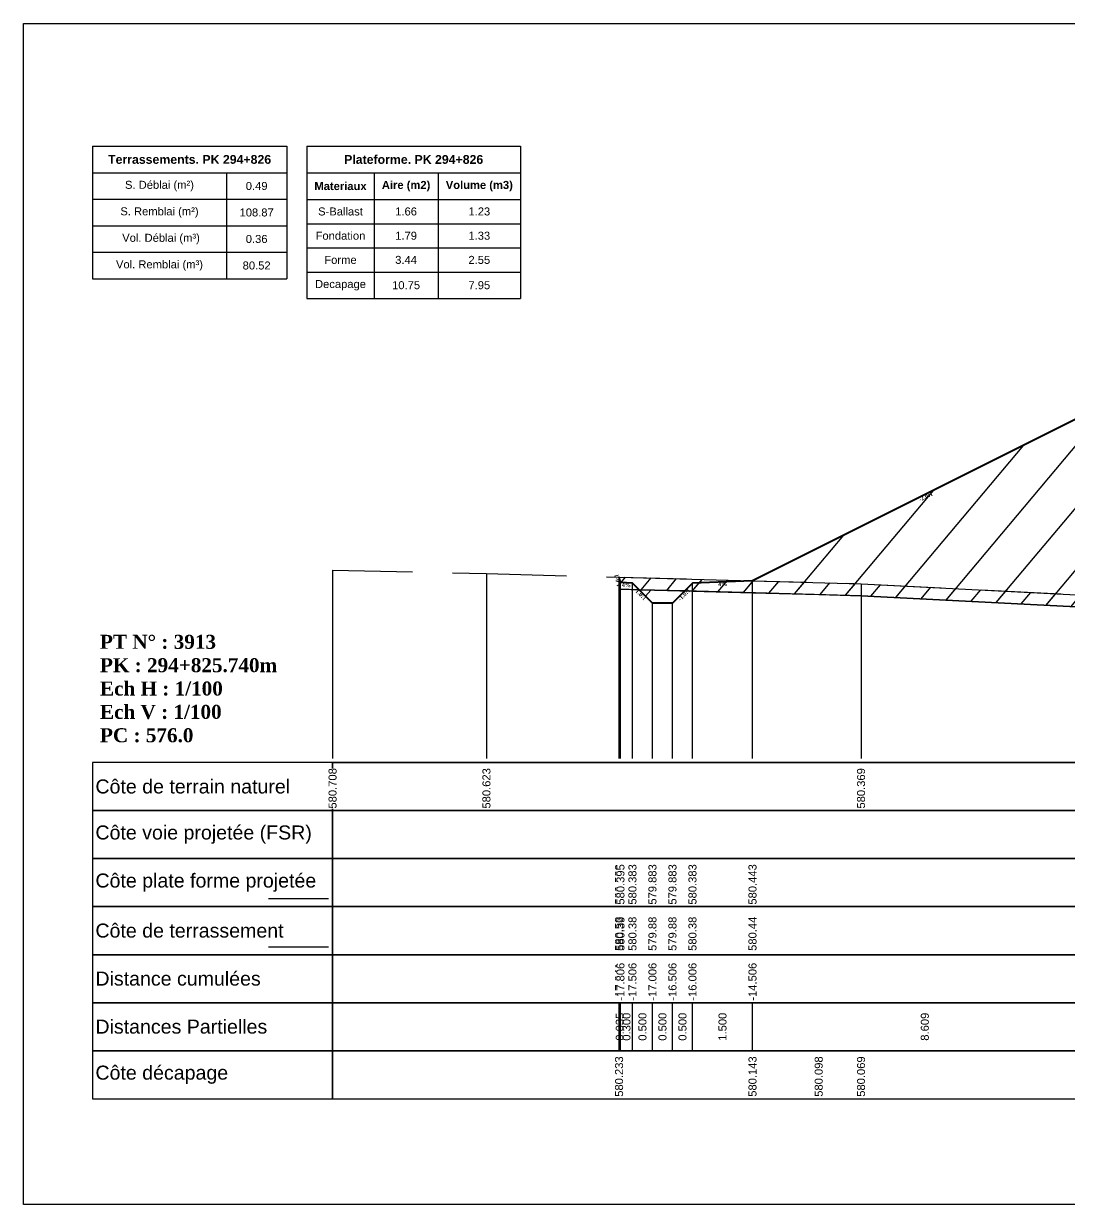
# Model space of a CAD drawing. Header units: millimetres. Extents: x 2762 to 3076, y 916 to 3305.
# Drawn here: x 2865.66 to 2891.79, y 929.65 to 959.15 of the extents above; entities that cross this region are included whole.
import ezdxf

# ---------------------------------------------------------------- set-up
doc = ezdxf.new("R2010")
doc.units = ezdxf.units.MM
doc.header["$LTSCALE"] = 2
doc.linetypes.add('CACHE', pattern=[9.525, 6.35, -3.175])
doc.linetypes.add('DASHED', pattern=[0.75, 0.5, -0.25])
for name, color, linetype in [('C-ANNO-TABL', 1, 'Continuous'), ('C-ANNO-TABL-TEXT', 150, 'Continuous'), ('C-ANNO-TABL-TITL', 150, 'Continuous'), ('C-ANNO-TABL-TTBL', 5, 'Continuous'), ('C-ROAD-CORR', 5, 'Continuous'), ('C-ROAD-SCTN', 7, 'Continuous')]:
    doc.layers.add(name, color=color, linetype=linetype)
doc.styles.add('ARIAL', font='arial.ttf')
doc.styles.add('C3D_Etiquette', font='romans.shx')
doc.styles.add('C3D_Profil_Travers', font='romans.shx')
doc.styles.get("Standard").update_dxf_attribs({"font": 'arial.ttf'})

msp = doc.modelspace()

# ---------------------------------------------------------------- hatches: boundary and pattern name
at = {"linetype": 'Continuous', "lineweight": -3}
h = msp.add_hatch(dxfattribs=at)
h.set_pattern_fill('_U', color=3, angle=50, style=0, pattern_type=0)
h.set_pattern_definition([(50, (2915.8347, 944.402), (-0.766044, 0.642788), [])])
h.paths.add_polyline_path([(2915.835, 944.402), (2916.044, 944.611), (2916.344, 944.623), (2916.365, 944.708), (2916.365, 944.408)])
h.paths.add_polyline_path([(2882.179, 944.972), (2882.373, 945.167), (2883.873, 945.227), (2892.483, 949.531), (2900.48, 949.851), (2902.876, 949.755), (2913.044, 944.671), (2914.544, 944.611), (2914.765, 944.39), (2900.997, 944.239), (2900.349, 944.245), (2900.131, 944.255), (2898.035, 944.278), (2896.735, 944.334), (2886.585, 944.853)])
h.paths.add_polyline_path([(2880.539, 945.017), (2880.539, 945.317), (2880.573, 945.179), (2880.873, 945.167), (2881.036, 945.003)])
h = msp.add_hatch(dxfattribs=at)
h.set_pattern_fill('_U', color=150, scale=0.5, angle=50, style=0, pattern_type=0)
h.set_pattern_definition([(50, (2915.83473, 944.402), (-0.383022, 0.321394), [])])
h.paths.add_polyline_path([(2915.835, 944.402), (2916.044, 944.611), (2916.344, 944.623), (2916.365, 944.708), (2916.365, 944.408)])
h.paths.add_polyline_path([(2913.044, 944.671), (2916.365, 944.708), (2916.344, 944.623), (2916.044, 944.611), (2915.835, 944.402), (2914.765, 944.39), (2914.544, 944.611)])
h.paths.add_polyline_path([(2882.179, 944.972), (2882.373, 945.167), (2883.873, 945.227), (2886.585, 945.153), (2896.735, 944.634), (2898.035, 944.578), (2900.131, 944.555), (2900.349, 944.545), (2900.997, 944.539), (2913.044, 944.671), (2914.544, 944.611), (2914.765, 944.39), (2900.997, 944.239), (2900.349, 944.245), (2900.131, 944.255), (2898.035, 944.278), (2896.735, 944.334), (2886.585, 944.853)])
h.paths.add_polyline_path([(2880.539, 945.317), (2883.873, 945.227), (2882.373, 945.167), (2882.179, 944.972), (2881.036, 945.003), (2880.873, 945.167), (2880.573, 945.179)])
h.paths.add_polyline_path([(2880.539, 945.017), (2880.539, 945.317), (2880.573, 945.179), (2880.873, 945.167), (2881.036, 945.003)])
h = msp.add_hatch(dxfattribs=at)
h.set_pattern_fill('_U', color=1, angle=50, style=0, pattern_type=0)
h.set_pattern_definition([(50, (2914.7653, 944.3903), (-0.766044, 0.642788), [])])
h.paths.add_polyline_path([(2914.765, 944.39), (2915.835, 944.402), (2915.544, 944.111), (2915.044, 944.111)])
h.paths.add_polyline_path([(2881.036, 945.003), (2882.179, 944.972), (2881.873, 944.667), (2881.373, 944.667)])

# ---------------------------------------------------------------- linework, layer by layer
at = {"color": 253, "linetype": 'Continuous', "lineweight": -3}
for p, q in [((2883.873, 945.227), (2892.483, 949.531)), ((2880.539, 945.317), (2883.873, 945.227)), ((2880.573, 945.179), (2880.539, 945.317)), ((2880.539, 945.017), (2880.539, 945.317)), ((2880.539, 945.317), (2880.573, 945.179)), ((2880.539, 945.017), (2880.539, 945.317)), ((2880.539, 945.317), (2880.573, 945.179)), ((2882.373, 945.167), (2883.873, 945.227)), ((2883.873, 945.227), (2882.373, 945.167)), ((2882.373, 945.167), (2883.873, 945.227)), ((2883.873, 945.227), (2886.585, 945.153)), ((2881.036, 945.003), (2880.539, 945.017)), ((2881.036, 945.003), (2880.539, 945.017)), ((2880.873, 945.167), (2880.573, 945.179)), ((2880.573, 945.179), (2880.873, 945.167)), ((2880.573, 945.179), (2880.873, 945.167)), ((2881.036, 945.003), (2880.873, 945.167)), ((2880.873, 945.167), (2881.036, 945.003)), ((2880.873, 945.167), (2881.036, 945.003)), ((2882.179, 944.972), (2881.036, 945.003)), ((2881.036, 945.003), (2882.179, 944.972)), ((2881.373, 944.667), (2881.036, 945.003)), ((2882.179, 944.972), (2881.873, 944.667)), ((2882.179, 944.972), (2882.373, 945.167)), ((2882.373, 945.167), (2882.179, 944.972)), ((2882.179, 944.972), (2882.373, 945.167)), ((2886.585, 944.853), (2882.179, 944.972)), ((2886.585, 944.853), (2882.179, 944.972)), ((2886.585, 945.153), (2896.735, 944.634)), ((2881.873, 944.667), (2881.373, 944.667)), ((2896.735, 944.334), (2886.585, 944.853)), ((2896.735, 944.334), (2886.585, 944.853))]:
    msp.add_line(p, q, dxfattribs=at)
at = {"color": 105, "linetype": 'DASHED', "lineweight": -3, "ltscale": 2}
for p, q in [((2873.38, 945.492), (2877.225, 945.407)), ((2877.225, 945.407), (2886.585, 945.153)), ((2886.585, 945.153), (2896.735, 944.634))]:
    msp.add_line(p, q, dxfattribs=at)
at = {"color": 98, "linetype": 'CACHE', "lineweight": -3}
for p, q in [((2873.38, 945.492), (2873.38, 940.784)), ((2877.225, 945.407), (2877.225, 940.784)), ((2886.585, 945.153), (2886.585, 940.784))]:
    msp.add_line(p, q, dxfattribs=at)
at = {"color": 8, "linetype": 'CACHE', "lineweight": -3}
for p, q in [((2880.539, 940.784), (2880.539, 945.317)), ((2883.873, 940.784), (2883.873, 945.227)), ((2880.573, 940.784), (2880.573, 945.179)), ((2880.873, 940.784), (2880.873, 945.167)), ((2882.373, 940.784), (2882.373, 945.167)), ((2881.373, 940.784), (2881.373, 944.667)), ((2881.873, 940.784), (2881.873, 944.667))]:
    msp.add_line(p, q, dxfattribs=at)
at = {"color": 6, "linetype": 'Continuous', "lineweight": -3}
for p, q in [((2880.539, 945.017), (2883.873, 944.927)), ((2883.873, 944.927), (2885.527, 944.882)), ((2885.527, 944.882), (2886.585, 944.853)), ((2886.585, 944.853), (2895.077, 944.419))]:
    msp.add_line(p, q, dxfattribs=at)
at = {"color": 7, "linetype": 'Continuous', "lineweight": -3}
for p, q in [((2873.379, 940.684), (2923.381, 940.684)), ((2880.539, 933.484), (2880.539, 934.684)), ((2880.573, 933.484), (2880.573, 934.684)), ((2880.573, 933.484), (2880.573, 934.684)), ((2880.873, 933.484), (2880.873, 934.684)), ((2880.873, 933.484), (2880.873, 934.684)), ((2881.373, 933.484), (2881.373, 934.684)), ((2881.373, 933.484), (2881.373, 934.684)), ((2881.873, 933.484), (2881.873, 934.684)), ((2881.873, 933.484), (2881.873, 934.684)), ((2882.373, 933.484), (2882.373, 934.684)), ((2882.373, 933.484), (2882.373, 934.684)), ((2883.873, 933.484), (2883.873, 934.684)), ((2883.873, 933.484), (2883.873, 934.684))]:
    msp.add_line(p, q, dxfattribs=at)
at = {"color": 154, "linetype": 'Continuous', "lineweight": -3}
msp.add_line((2871.779, 937.284), (2873.279, 937.284), dxfattribs=at)
at = {"color": 1, "linetype": 'Continuous', "lineweight": -3}
msp.add_line((2871.779, 936.084), (2873.279, 936.084), dxfattribs=at)
at = {"color": 7, "linetype": 'Continuous', "lineweight": -3}
for points in [[(2873.379, 939.484), (2873.379, 940.684), (2867.379, 940.684), (2867.379, 939.484)], [(2873.379, 939.484), (2923.381, 939.484), (2923.381, 940.684), (2873.379, 940.684)], [(2873.379, 938.284), (2873.379, 939.484), (2867.379, 939.484), (2867.379, 938.284)], [(2873.379, 938.284), (2923.381, 938.284), (2923.381, 939.484), (2873.379, 939.484)], [(2873.379, 937.084), (2873.379, 938.284), (2867.379, 938.284), (2867.379, 937.084)], [(2873.379, 937.084), (2923.381, 937.084), (2923.381, 938.284), (2873.379, 938.284)], [(2873.379, 935.884), (2873.379, 937.084), (2867.379, 937.084), (2867.379, 935.884)], [(2873.379, 935.884), (2923.381, 935.884), (2923.381, 937.084), (2873.379, 937.084)], [(2873.379, 934.684), (2873.379, 935.884), (2867.379, 935.884), (2867.379, 934.684)], [(2873.379, 934.684), (2923.381, 934.684), (2923.381, 935.884), (2873.379, 935.884)], [(2873.379, 933.484), (2873.379, 934.684), (2867.379, 934.684), (2867.379, 933.484)], [(2873.379, 933.484), (2923.381, 933.484), (2923.381, 934.684), (2873.379, 934.684)], [(2873.379, 932.284), (2873.379, 933.484), (2867.379, 933.484), (2867.379, 932.284)], [(2873.379, 932.284), (2923.381, 932.284), (2923.381, 933.484), (2873.379, 933.484)]]:
    msp.add_3dface(points, dxfattribs=at)
at = {"layer": 'C-ANNO-TABL', "color": 7, "linetype": 'Continuous', "lineweight": -3}
for p, q in [((2867.379, 955.419), (2870.729, 955.419)), ((2870.729, 955.419), (2872.236, 955.419)), ((2870.729, 955.419), (2870.729, 954.757)), ((2872.736, 955.416), (2874.418, 955.416)), ((2874.418, 955.416), (2876.015, 955.416)), ((2874.418, 955.416), (2874.418, 954.754)), ((2876.015, 955.416), (2878.077, 955.416)), ((2876.015, 955.416), (2876.015, 954.754)), ((2867.379, 954.757), (2870.729, 954.757)), ((2870.729, 954.757), (2872.236, 954.757)), ((2870.729, 954.757), (2870.729, 954.095)), ((2872.736, 954.754), (2874.418, 954.754)), ((2874.418, 954.754), (2876.015, 954.754)), ((2874.418, 954.754), (2874.418, 954.147)), ((2876.015, 954.754), (2878.077, 954.754)), ((2876.015, 954.754), (2876.015, 954.147)), ((2867.379, 954.095), (2870.729, 954.095)), ((2870.729, 954.095), (2872.236, 954.095)), ((2870.729, 954.095), (2870.729, 953.432)), ((2872.736, 954.147), (2874.418, 954.147)), ((2874.418, 954.147), (2876.015, 954.147)), ((2874.418, 954.147), (2874.418, 953.543)), ((2876.015, 954.147), (2878.077, 954.147)), ((2876.015, 954.147), (2876.015, 953.543)), ((2872.736, 953.543), (2874.418, 953.543)), ((2874.418, 953.543), (2876.015, 953.543)), ((2874.418, 953.543), (2874.418, 952.938)), ((2876.015, 953.543), (2878.077, 953.543)), ((2876.015, 953.543), (2876.015, 952.938)), ((2867.379, 953.432), (2870.729, 953.432)), ((2870.729, 953.432), (2872.236, 953.432)), ((2870.729, 953.432), (2870.729, 952.77)), ((2872.736, 952.938), (2874.418, 952.938)), ((2874.418, 952.938), (2876.015, 952.938)), ((2874.418, 952.938), (2874.418, 952.28)), ((2876.015, 952.938), (2878.077, 952.938)), ((2876.015, 952.938), (2876.015, 952.28))]:
    msp.add_line(p, q, dxfattribs=at)
at = {"layer": 'C-ANNO-TABL-TTBL', "color": 7, "linetype": 'Continuous', "lineweight": -3}
for p, q in [((2867.379, 956.084), (2872.236, 956.084)), ((2867.379, 956.084), (2867.379, 955.419)), ((2872.236, 956.084), (2872.236, 955.419)), ((2872.736, 956.084), (2878.077, 956.084)), ((2872.736, 956.084), (2872.736, 955.416)), ((2878.077, 956.084), (2878.077, 955.416)), ((2867.379, 955.419), (2867.379, 954.757)), ((2872.236, 955.419), (2872.236, 954.757)), ((2872.736, 955.416), (2872.736, 954.754)), ((2878.077, 955.416), (2878.077, 954.754)), ((2867.379, 954.757), (2867.379, 954.095)), ((2872.236, 954.757), (2872.236, 954.095)), ((2872.736, 954.754), (2872.736, 954.147)), ((2878.077, 954.754), (2878.077, 954.147)), ((2867.379, 954.095), (2867.379, 953.432)), ((2872.236, 954.095), (2872.236, 953.432)), ((2872.736, 954.147), (2872.736, 953.543)), ((2878.077, 954.147), (2878.077, 953.543)), ((2872.736, 953.543), (2872.736, 952.938)), ((2878.077, 953.543), (2878.077, 952.938)), ((2867.379, 953.432), (2867.379, 952.77)), ((2872.236, 953.432), (2872.236, 952.77)), ((2872.736, 952.938), (2872.736, 952.28)), ((2878.077, 952.938), (2878.077, 952.28)), ((2867.379, 952.77), (2870.729, 952.77)), ((2870.729, 952.77), (2872.236, 952.77)), ((2872.736, 952.28), (2874.418, 952.28)), ((2874.418, 952.28), (2876.015, 952.28)), ((2876.015, 952.28), (2878.077, 952.28))]:
    msp.add_line(p, q, dxfattribs=at)
at = {"layer": 'C-ROAD-CORR', "color": 1, "linetype": 'Continuous', "lineweight": 40}
for p, q in [((2892.483, 949.531), (2883.873, 945.227)), ((2880.573, 945.179), (2880.539, 945.317)), ((2883.873, 945.227), (2882.373, 945.167)), ((2880.873, 945.167), (2880.573, 945.179)), ((2881.373, 944.667), (2880.873, 945.167)), ((2882.373, 945.167), (2881.873, 944.667)), ((2881.873, 944.667), (2881.373, 944.667))]:
    msp.add_line(p, q, dxfattribs=at)
at = {"layer": 'C-ROAD-CORR', "color": 1, "linetype": 'Continuous', "lineweight": -3}
for p, q in [((2881.373, 944.667), (2880.873, 945.167)), ((2882.373, 945.167), (2881.873, 944.667))]:
    msp.add_line(p, q, dxfattribs=at)
at = {"layer": 'C-ROAD-SCTN', "color": 154, "linetype": 'Continuous', "lineweight": -3}
for p, q in [((2883.873, 945.227), (2892.483, 949.531)), ((2880.539, 945.317), (2880.573, 945.179)), ((2882.373, 945.167), (2883.873, 945.227)), ((2880.573, 945.179), (2880.873, 945.167)), ((2880.873, 945.167), (2881.373, 944.667)), ((2881.873, 944.667), (2882.373, 945.167)), ((2881.373, 944.667), (2881.873, 944.667))]:
    msp.add_line(p, q, dxfattribs=at)
at = {"layer": 'C-ROAD-SCTN', "color": 1, "linetype": 'Continuous', "lineweight": -3}
for p, q in [((2883.873, 945.227), (2892.483, 949.531)), ((2880.539, 945.317), (2880.573, 945.179)), ((2882.373, 945.167), (2883.873, 945.227)), ((2880.573, 945.179), (2880.873, 945.167)), ((2880.873, 945.167), (2881.373, 944.667)), ((2881.873, 944.667), (2882.373, 945.167)), ((2881.373, 944.667), (2881.873, 944.667))]:
    msp.add_line(p, q, dxfattribs=at)

# ---------------------------------------------------------------- texts
at = {"color": 7, "linetype": 'Continuous', "lineweight": -3, "char_height": 0.1, "style": 'C3D_Etiquette'}
for s, insert, width, attachment_point, rotation in [('{\\fTimes New Roman|b1|i0|c0|p18;-2.0:1}', (2888.18, 947.375), 0.34598, 2, 26.5651), ('{\\fTimes New Roman|b1|i0|c0|p18;1.0:1}', (2880.552, 945.247), 0.29446, 8, 104.0362), ('{\\fTimes New Roman|b1|i0|c0|p18;4%}', (2883.124, 945.193), 0.42071, 2, 2.2906), ('{\\fTimes New Roman|b1|i0|c0|p18;4%}', (2880.723, 945.169), 0.37094, 2, 357.7094), ('{\\fTimes New Roman|b1|i0|c0|p18;1.0:1}', (2881.121, 944.914), 0.29001, 2, 315), ('{\\fTimes New Roman|b1|i0|c0|p18;-1.0:1}', (2882.126, 944.914), 0.34598, 2, 45)]:
    msp.add_mtext(s, dxfattribs=dict(at, insert=insert, width=width, attachment_point=attachment_point, rotation=rotation))
at = {"color": 7, "linetype": 'Continuous', "lineweight": -3, "char_height": 0.35}
for s, insert, attachment_point, style in [('{\\fTimes New Roman|b1|i0|c0|p18;PT N° : 3913\\PPK : 294+825.740m\\PEch H : 1/100\\PEch V : 1/100\\PPC : 576.0}', (2867.568, 941.184), 7, 'C3D_Profil_Travers'), ('{\\fArial|b0|i0|c0|p34;Côte de terrain naturel}', (2867.454, 940.084), 4, 'C3D_Etiquette'), ('{\\fArial|b0|i0|c0|p34;Côte plate forme projetée}', (2867.454, 937.684), 4, 'C3D_Etiquette'), ('{\\fArial|b0|i0|c0|p34;Côte de terrassement}', (2867.454, 936.484), 4, 'C3D_Etiquette'), ('{\\fArial|b0|i0|c0|p34;Distance cumulées}', (2867.454, 935.284), 4, 'C3D_Etiquette'), ('{\\fArial|b0|i0|c0|p34;Distances Partielles}', (2867.454, 934.084), 4, 'C3D_Etiquette'), ('{\\fArial|b0|i0|c0|p34;Côte décapage}', (2867.454, 932.884), 4, 'C3D_Etiquette')]:
    msp.add_mtext(s, dxfattribs=dict(at, insert=insert, attachment_point=attachment_point, style=style))
at = {"color": 7, "linetype": 'Continuous', "lineweight": -3, "insert": (2867.454, 938.884), "char_height": 0.35, "attachment_point": 4}
msp.add_mtext('{\\fArial|b0|i0|c0|p34;Côte voie projetée (FSR)}', dxfattribs=at)
at = {"color": 7, "linetype": 'Continuous', "lineweight": -3, "char_height": 0.2, "rotation": 90, "style": 'C3D_Profil_Travers'}
for s, insert, attachment_point in [('{\\fArial|b0|i0|c0|p34;580.53}', (2880.539, 935.979), 4), ('{\\fArial|b0|i0|c0|p34;580.39}', (2880.573, 935.979), 4), ('{\\fArial|b0|i0|c0|p34;580.38}', (2880.873, 935.979), 4), ('{\\fArial|b0|i0|c0|p34;579.88}', (2881.373, 935.979), 4), ('{\\fArial|b0|i0|c0|p34;579.88}', (2881.873, 935.979), 4), ('{\\fArial|b0|i0|c0|p34;580.38}', (2882.373, 935.979), 4), ('{\\fArial|b0|i0|c0|p34;580.44}', (2883.873, 935.979), 4), ('{\\fArial|b0|i0|c0|p34;0.035}', (2880.556, 934.084), 5), ('{\\fArial|b0|i0|c0|p34;0.300}', (2880.723, 934.084), 5), ('{\\fArial|b0|i0|c0|p34;0.500}', (2881.123, 934.084), 5), ('{\\fArial|b0|i0|c0|p34;0.500}', (2881.623, 934.084), 5), ('{\\fArial|b0|i0|c0|p34;0.500}', (2882.123, 934.084), 5), ('{\\fArial|b0|i0|c0|p34;1.500}', (2883.123, 934.084), 5), ('{\\fArial|b0|i0|c0|p34;8.609}', (2888.178, 934.084), 5)]:
    msp.add_mtext(s, dxfattribs=dict(at, insert=insert, attachment_point=attachment_point))
at = {"layer": 'C-ANNO-TABL-TEXT', "color": 7, "linetype": 'Continuous', "lineweight": -3, "char_height": 0.2, "attachment_point": 5, "style": 'ARIAL'}
for s, insert in [('{\\fArial|b0|i0|c0|p34;\\C7;0.49}', (2871.482, 955.088)), ('{\\fArial|b0|i0|c0|p34;\\C7;108.87}', (2871.482, 954.426)), ('{\\fArial|b0|i0|c0|p34;\\C7;S-Ballast}', (2873.577, 954.451)), ('{\\fArial|b0|i0|c0|p34;\\C7;1.66}', (2875.216, 954.451)), ('{\\C18;\\c0;1.23}', (2877.046, 954.451)), ('{\\fArial|b0|i0|c0|p34;\\C7;0.36}', (2871.482, 953.764)), ('{\\fArial|b0|i0|c0|p34;\\C7;Fondation}', (2873.577, 953.845)), ('{\\fArial|b0|i0|c0|p34;\\C7;1.79}', (2875.216, 953.845)), ('{\\C18;\\c0;1.33}', (2877.046, 953.845)), ('{\\fArial|b0|i0|c0|p34;\\C7;80.52}', (2871.482, 953.101)), ('{\\fArial|b0|i0|c0|p34;\\C7;Forme}', (2873.577, 953.241)), ('{\\fArial|b0|i0|c0|p34;\\C7;3.44}', (2875.216, 953.241)), ('{\\C18;\\c0;2.55}', (2877.046, 953.241)), ('{\\fArial|b0|i0|c0|p34;\\C7;Decapage}', (2873.577, 952.609)), ('{\\fArial|b0|i0|c0|p34;\\C7;10.75}', (2875.216, 952.609)), ('{\\C18;\\c0;7.95}', (2877.046, 952.609))]:
    msp.add_mtext(s, dxfattribs=dict(at, insert=insert))
at = {"layer": 'C-ANNO-TABL-TITL', "color": 7, "linetype": 'Continuous', "lineweight": -3, "attachment_point": 5, "style": 'ARIAL'}
for s, insert, char_height in [('{\\fArial|b1|i0|c0|p34;\\C7;Terrassements. PK 294+826}', (2869.807, 955.751), 0.22), ('{\\fArial|b1|i0|c0|p34;\\C18;\\c0;Plateforme. PK 294+826}', (2875.406, 955.75), 0.22), ('{\\fArial|b0|i0|c0|p34;\\C7;S. Déblai (m²) }', (2869.054, 955.088), 0.2), ('{\\fArial|b1|i0|c0|p34;\\C7;Aire (m2)}', (2875.216, 955.085), 0.2), ('{\\fArial|b1|i0|c0|p34;\\C7;Volume (m3)}', (2877.046, 955.085), 0.2), ('{\\fArial|b1|i0|c0|p34;\\C7;Materiaux   }', (2873.577, 955.085), 0.2), ('{\\fArial|b0|i0|c0|p34;\\C7;S. Remblai (m²) }', (2869.054, 954.426), 0.2), ('{\\fArial|b0|i0|c0|p34;\\C7; Vol. Déblai (m³) }', (2869.054, 953.764), 0.2), ('{\\fArial|b0|i0|c0|p34;\\C7;Vol. Remblai (m³)}', (2869.054, 953.101), 0.2)]:
    msp.add_mtext(s, dxfattribs=dict(at, insert=insert, char_height=char_height))

# ---------------------------------------------------------------- next in the draw order: texts
at = {"color": 7, "linetype": 'Continuous', "lineweight": -3, "char_height": 0.2, "attachment_point": 4, "rotation": 90, "style": 'C3D_Profil_Travers', "bg_fill": 3, "box_fill_scale": 1.000375, "bg_fill_color": 256, "bg_fill_true_color": 13158600, "bg_fill_transparency": 0}
for s, insert, width in [('{\\fArial|b0|i0|c0|p34;580.708}', (2873.38, 939.534), 0.99595), ('{\\fArial|b0|i0|c0|p34;580.623}', (2877.225, 939.534), 0.99553), ('{\\fArial|b0|i0|c0|p34;580.369}', (2886.585, 939.534), 0.99595), ('{\\fArial|b0|i0|c0|p34;580.533}', (2880.539, 937.134), 0.99553), ('{\\fArial|b0|i0|c0|p34;579.883}', (2881.373, 937.134), 0.99553), ('{\\fArial|b0|i0|c0|p34;579.883}', (2881.873, 937.134), 0.99553), ('{\\fArial|b0|i0|c0|p34;580.383}', (2882.373, 937.134), 0.99553), ('{\\fArial|b0|i0|c0|p34;580.443}', (2883.873, 937.134), 0.99553), ('{\\fArial|b0|i0|c0|p34;\\C256;-17.841}', (2880.539, 934.734), 0.89632), ('{\\fArial|b0|i0|c0|p34;\\C256;-17.006}', (2881.373, 934.734), 0.93518), ('{\\fArial|b0|i0|c0|p34;\\C256;-16.506}', (2881.873, 934.734), 0.93518), ('{\\fArial|b0|i0|c0|p34;\\C256;-16.006}', (2882.373, 934.734), 0.93518), ('{\\fArial|b0|i0|c0|p34;\\C256;-14.506}', (2883.873, 934.734), 0.93518), ('{\\fArial|b0|i0|c0|p34;580.233}', (2880.539, 932.334), 0.99553), ('{\\fArial|b0|i0|c0|p34;580.143}', (2883.873, 932.334), 0.99553), ('{\\fArial|b0|i0|c0|p34;580.098}', (2885.527, 932.334), 0.99595), ('{\\fArial|b0|i0|c0|p34;580.069}', (2886.585, 932.334), 0.99595)]:
    msp.add_mtext(s, dxfattribs=dict(at, insert=insert, width=width))

# ---------------------------------------------------------------- next in the draw order: texts
for s, insert, width in [('{\\fArial|b0|i0|c0|p34;580.395}', (2880.573, 937.134), 0.99705), ('{\\fArial|b0|i0|c0|p34;\\C256;-17.806}', (2880.573, 934.734), 0.93518)]:
    msp.add_mtext(s, dxfattribs=dict(at, insert=insert, width=width))

# ---------------------------------------------------------------- next in the draw order: texts
for s, insert, width in [('{\\fArial|b0|i0|c0|p34;580.383}', (2880.873, 937.134), 0.99553), ('{\\fArial|b0|i0|c0|p34;\\C256;-17.506}', (2880.873, 934.734), 0.93518)]:
    msp.add_mtext(s, dxfattribs=dict(at, insert=insert, width=width))

# ---------------------------------------------------------------- next in the draw order: linework, layer by layer
msp.add_lwpolyline([(2865.659, 959.145), (2924.558, 959.145), (2924.558, 929.645), (2865.659, 929.645)], close=True)

doc.saveas('drawing.dxf')
